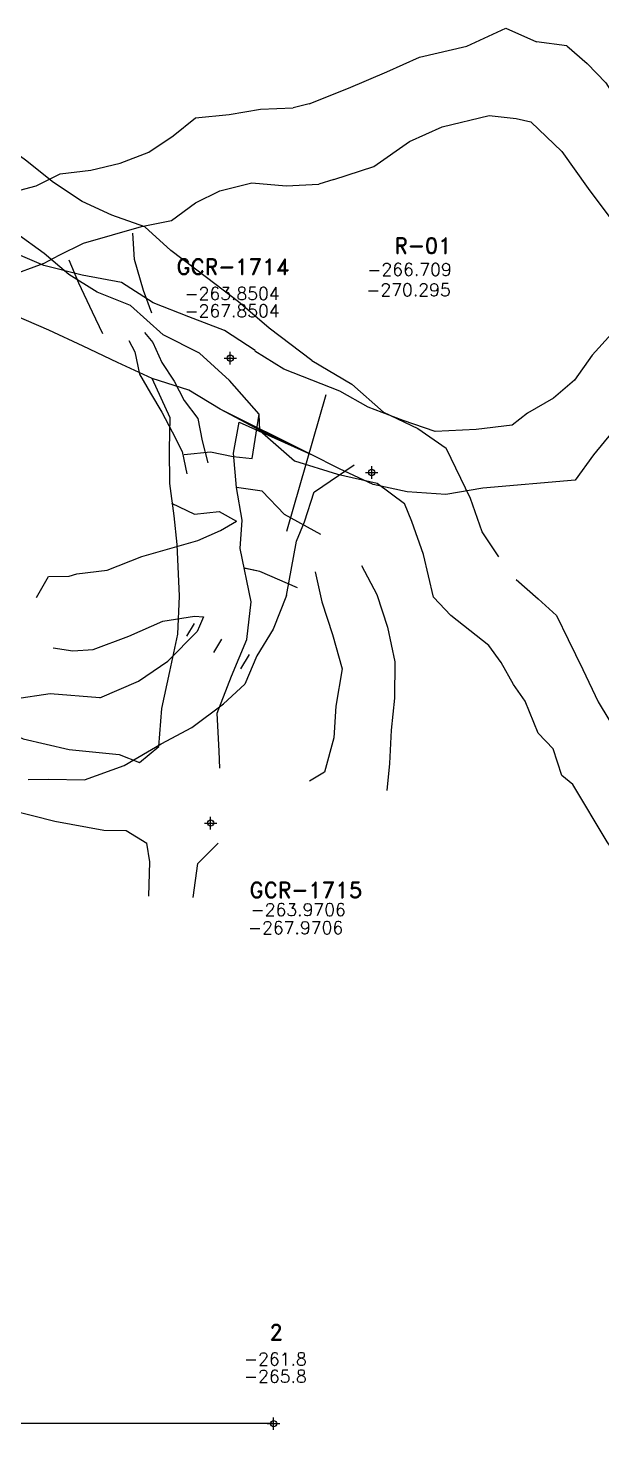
# Model space of a CAD drawing. Extents: x 9357 to 21428, y 9501 to 100038.
# Drawn here: x 10480.5 to 10526, y 9999.5 to 10110.6 of the extents above; entities that cross this region are included whole.
import ezdxf
from ezdxf.enums import TextEntityAlignment as Align

# ---------------------------------------------------------------- set-up
doc = ezdxf.new("R2010")
doc.units = 0
doc.header["$LTSCALE"] = 1.25
doc.header["$MEASUREMENT"] = 0
doc.header["$PDMODE"] = 34
doc.header["$PDSIZE"] = 0.5
doc.layers.get('0').update_dxf_attribs({"linetype": 'CONTINUOUS'})
for name, color, linetype in [('F-340-8110-W-SA', 241, 'CONTINUOUS'), ('PROY', 3, 'CONTINUOUS'), ('R-270-8326-SW-SCR', 220, 'CONTINUOUS'), ('xc-340-8112-s-sa', 241, 'CONTINUOUS')]:
    doc.layers.add(name, color=color, linetype=linetype)
doc.styles.add('ROMAND', font='romand.shx')
doc.styles.add('ROMANS', font='romans')

# ---------------------------------------------------------------- blocks, each defined once
blk = doc.blocks.new('F2')
blk.add_point((0, 0))
at = {"style": 'ROMAND'}
for tag, height, p in [('NOMBRE', 1.25, (0.2, 6.62)), ('CIELO', 1, (0.14, 4.62)), ('PISO', 1, (0.14, 3.25))]:
    blk.add_attdef(tag, text='', height=height, dxfattribs=at).set_placement(p, align=Align.CENTER)
at = {"style": 'ROMANS', "flags": 1}
for tag, p in [('MINA', (-0.07, -3.26)), ('LOCALIZACION', (-0.07, -4.93)), ('ESTRUCTURA', (-0.07, -6.62)), ('NIVEL', (-0.07, -8.29)), ('OBRA', (-0.07, -10.12)), ('FECHA', (-0.07, -11.79)), ('ATRAS', (-0.07, -13.48)), ('TOPOGRAFO', (2.67, -15.3))]:
    blk.add_attdef(tag, text='', height=1.25, dxfattribs=at).set_placement(p, align=Align.CENTER)

msp = doc.modelspace()

# ---------------------------------------------------------------- linework, layer by layer
at = {"color": 11, "elevation": -302.65}
msp.add_lwpolyline([(10501.04, 10070.71), (10504.16, 10081.55)], dxfattribs=at)
at = {"color": 2, "elevation": -261.8}
msp.add_lwpolyline([(10500, 10000), (10400, 10000)], dxfattribs=at)
msp.add_lwpolyline([(10500, 10000), (10400, 10000)], dxfattribs=at)
at = {"layer": 'F-340-8110-W-SA'}
for points in [[(10472.94, 10059.17, -263.25), (10474.11, 10057.62, -263.27), (10476.92, 10055.73, -262.69), (10480.16, 10054.26, -263.21), (10483.81, 10053.41, -262.75), (10487.76, 10053.02, -263.29)], [(10472.94, 10059.17, -266.95), (10474.11, 10057.62, -266.77), (10476.92, 10055.73, -266.39), (10480.16, 10054.26, -266.71), (10483.81, 10053.41, -266.75), (10487.76, 10053.02, -266.89)], [(10471.25, 10053.41, -263.25), (10473.18, 10053.02, -263.27), (10476.03, 10051.32, -262.69), (10479.03, 10048.67, -263.21), (10482.66, 10047.73, -262.75), (10486.55, 10047.04, -263.29)], [(10471.25, 10053.41, -266.95), (10473.18, 10053.02, -266.77), (10476.03, 10051.32, -266.39), (10479.03, 10048.67, -266.71), (10482.66, 10047.73, -266.75), (10486.55, 10047.04, -266.89)], [(10487.76, 10053.02, -263.29), (10489.37, 10052.4, -263.78)], [(10487.76, 10053.02, -266.89), (10489.37, 10052.4, -266.98)], [(10486.55, 10047.04, -266.89), (10488.32, 10047, -266.79), (10489.95, 10046, -267.28)], [(10486.55, 10047.04, -263.29), (10488.32, 10047, -263.49), (10489.95, 10046, -263.28)]]:
    msp.add_polyline3d(points, dxfattribs=at)
at = {"layer": 'PROY', "color": 5}
for points in [[(10493.7, 10063.4), (10493.1, 10062.4)], [(10498.06, 10060.94), (10497.38, 10059.82)]]:
    msp.add_lwpolyline(points, dxfattribs=at)
at = {"layer": 'PROY', "color": 5, "elevation": -302.65}
msp.add_lwpolyline([(10495.88, 10062.17), (10495.24, 10061.11)], dxfattribs=at)
at = {"layer": 'R-270-8326-SW-SCR'}
for points in [[(10502.82, 10104.59, -279.98), (10505.94, 10105.82, -279.62), (10508.98, 10107.12, -279.16), (10511.56, 10108.27, -278.65), (10515.3, 10109.16, -278.04), (10518.4, 10110.59, -277.77), (10520.84, 10109.49, -277.75)], [(10502.82, 10104.59, -274.68), (10505.94, 10105.82, -275.02), (10508.98, 10107.12, -274.26), (10511.56, 10108.27, -274.15), (10515.3, 10109.16, -273.54), (10518.4, 10110.59, -273.27), (10520.84, 10109.49, -273.18)], [(10523.23, 10109.17, -273.18), (10520.84, 10109.49, -273.18)], [(10523.23, 10109.17, -277.8), (10520.84, 10109.49, -277.75)], [(10523.23, 10109.17, -273.18), (10524.85, 10107.78, -271.92), (10526.32, 10106.25, -272.22), (10528.07, 10103.52, -272.15), (10530.86, 10100.97, -271.24)], [(10523.23, 10109.17, -277.8), (10524.85, 10107.78, -277.42), (10526.32, 10106.25, -277.02), (10528.07, 10103.52, -276.55), (10530.86, 10100.97, -276.04)], [(10475.12, 10096.8, -284.51), (10476.77, 10097.33, -284.29), (10479.89, 10097.75, -283.83), (10481.18, 10098.08, -283.38), (10483.09, 10099.03, -283.03), (10485.52, 10099.32, -282.78), (10487.83, 10099.89, -282.54), (10490.11, 10100.76, -282.18), (10492.04, 10102.04, -281.96), (10493.8, 10103.47, -281.55), (10496.47, 10103.74, -280.96), (10498.95, 10104.15, -280.6), (10501.54, 10104.28, -280.44)], [(10475.12, 10096.8, -280.21), (10476.77, 10097.33, -279.89), (10479.89, 10097.75, -279.63), (10481.18, 10098.08, -279.37), (10483.09, 10099.03, -278.93), (10485.52, 10099.32, -279.08), (10487.83, 10099.89, -278.44), (10490.11, 10100.76, -278.08), (10492.04, 10102.04, -277.96), (10493.8, 10103.47, -277.45), (10496.47, 10103.74, -276.56), (10498.95, 10104.15, -276.1), (10501.54, 10104.28, -275.44)], [(10502.82, 10104.59, -279.98), (10501.54, 10104.28, -280.44)], [(10502.82, 10104.59, -274.68), (10501.54, 10104.28, -275.44)], [(10491.85, 10092.97, -299.33), (10489.79, 10094.84, -298.74), (10487.18, 10095.75, -298.07), (10484.82, 10096.85, -296.22), (10482.57, 10098.36, -295.14), (10480.33, 10100.12, -294.72), (10478.11, 10101.73, -294.84), (10475.84, 10103.26, -294.65)], [(10491.85, 10092.97, -303.93), (10489.79, 10094.84, -303.64), (10487.18, 10095.75, -303.07), (10484.82, 10096.85, -302.32), (10482.57, 10098.36, -301.54), (10480.33, 10100.12, -300.82), (10478.11, 10101.73, -300.34), (10475.84, 10103.26, -299.75)], [(10504.76, 10098.6, -274.68), (10507.95, 10099.63, -275.02), (10510.77, 10101.6, -274.26), (10513.35, 10102.75, -274.15), (10517.09, 10103.65, -273.54), (10519.23, 10103.43, -273.38)], [(10504.76, 10098.6, -279.98), (10507.95, 10099.63, -279.62), (10510.77, 10101.6, -279.16), (10513.35, 10102.75, -278.65), (10517.09, 10103.65, -278.04), (10519.23, 10103.43, -277.88)], [(10519.23, 10103.43, -277.88), (10520.38, 10103.16, -277.02), (10522.84, 10100.81, -276.55), (10524.92, 10097.88, -276.04)], [(10519.23, 10103.43, -273.38), (10520.38, 10103.16, -272.22), (10522.84, 10100.81, -272.15), (10524.92, 10097.88, -271.24)], [(10488.67, 10088.6, -299.33), (10486.02, 10089.67, -298.74), (10483.77, 10091.06, -298.07), (10481.82, 10092.73, -296.22), (10479.63, 10094.32, -295.14), (10477.38, 10096.07, -294.72), (10475.11, 10097.6, -294.84), (10472.9, 10099.21, -294.65)], [(10488.67, 10088.6, -303.93), (10486.02, 10089.67, -303.64), (10483.77, 10091.06, -303.07), (10481.82, 10092.73, -302.32), (10479.63, 10094.32, -301.54), (10477.38, 10096.07, -300.82), (10475.11, 10097.6, -300.34), (10472.9, 10099.21, -299.75)], [(10476.62, 10091.09, -284.51), (10478.93, 10090.89, -284.29), (10481.83, 10091.97, -283.83), (10483.02, 10092.58, -283.38), (10484.93, 10093.54, -283.03), (10487.24, 10094.2, -282.78), (10489.52, 10094.86, -282.54), (10491.92, 10095.35, -282.18), (10493.82, 10096.73, -281.96), (10495.74, 10097.69, -281.55), (10498.28, 10098.33, -280.96), (10500.99, 10098.08, -280.6), (10503.57, 10098.21, -280.44)], [(10476.62, 10091.09, -280.21), (10478.93, 10090.89, -279.89), (10481.83, 10091.97, -279.63), (10483.02, 10092.58, -279.37), (10484.93, 10093.54, -278.93), (10487.24, 10094.2, -279.08), (10489.52, 10094.86, -278.44), (10491.92, 10095.35, -278.08), (10493.82, 10096.73, -277.96), (10495.74, 10097.69, -277.45), (10498.28, 10098.33, -276.56), (10500.99, 10098.08, -276.1), (10503.57, 10098.21, -275.44)], [(10504.76, 10098.6, -279.98), (10503.57, 10098.21, -280.44)], [(10504.76, 10098.6, -274.68), (10503.57, 10098.21, -275.44)], [(10524.92, 10097.88, -276.04), (10528.45, 10093.18, -275.23), (10528.39, 10090.88, -275), (10528.02, 10088.37, -274.32), (10526.79, 10086.39, -273.97), (10525.24, 10084.66, -272.99), (10525.24, 10084.66, -272.99)], [(10524.92, 10097.88, -271.24), (10528.45, 10093.18, -271.53), (10528.39, 10090.88, -271.1), (10528.02, 10088.37, -270.72), (10526.79, 10086.39, -269.97), (10525.24, 10084.66, -269.29), (10525.24, 10084.66, -269.29)], [(10490.34, 10087.99, -278.64), (10489.69, 10089.78, -278.8), (10488.98, 10092.24, -279.24), (10488.85, 10094.34, -279)], [(10490.34, 10087.99, -282.24), (10489.69, 10089.78, -282.3), (10488.98, 10092.24, -282.74), (10488.85, 10094.34, -282.5)], [(10498.54, 10085.04, -269.17), (10496.11, 10086.61, -268.83), (10493.29, 10087.71, -268.37), (10490.46, 10088.81, -268.02), (10487.95, 10090.43, -267.67), (10484.82, 10091.02, -267.52), (10481.79, 10091.78, -267.27), (10479.02, 10092.97, -266.72)], [(10498.54, 10085.04, -264.07), (10496.11, 10086.61, -263.23), (10493.29, 10087.71, -261.97), (10490.46, 10088.81, -261.12), (10487.95, 10090.43, -260.77), (10484.82, 10091.02, -260.42), (10481.79, 10091.78, -260.27), (10479.02, 10092.97, -260.52)], [(10503.04, 10084.24, -300.6), (10503.04, 10084.24, -300.6), (10499.65, 10086.8, -300.84), (10497.22, 10088.9, -300.75), (10494.69, 10090.82, -299.97), (10491.85, 10092.97, -299.33), (10491.85, 10092.97, -299.33), (10491.85, 10092.97, -299.33), (10491.85, 10092.97, -299.33)], [(10503.04, 10084.24, -305.3), (10503.04, 10084.24, -305.3), (10499.65, 10086.8, -305.64), (10497.22, 10088.9, -305.25), (10494.69, 10090.82, -304.67), (10491.85, 10092.97, -303.93), (10491.85, 10092.97, -303.93)], [(10486.47, 10086.35, -278.64), (10485.64, 10088.07, -278.8), (10484.56, 10090.37, -279.24), (10483.79, 10092.2, -279)], [(10486.47, 10086.35, -282.24), (10485.64, 10088.07, -282.3), (10484.56, 10090.37, -282.74), (10483.79, 10092.2, -282.5)], [(10498.91, 10078.71, -300.6), (10498.86, 10079.99, -301.29), (10496.51, 10082.66, -300.84), (10494.13, 10084.84, -300.75), (10491.24, 10086.28, -299.97), (10488.67, 10088.6, -299.33), (10488.67, 10088.6, -299.33), (10488.67, 10088.6, -299.33), (10488.67, 10088.6, -299.33)], [(10498.91, 10078.71, -305.3), (10498.86, 10079.99, -305.79), (10496.51, 10082.66, -305.64), (10494.13, 10084.84, -305.25), (10491.24, 10086.28, -304.67), (10488.67, 10088.6, -303.93)], [(10505.24, 10081.82, -269.44), (10500.8, 10083.57, -268.31), (10498.51, 10084.99, -267.87)], [(10505.24, 10081.82, -263.54), (10500.8, 10083.57, -264.21), (10498.51, 10084.99, -263.77)], [(10503.04, 10084.24, -305.3), (10506.19, 10082.38, -305.62), (10508.7, 10080.14, -305.89), (10511.44, 10078.85, -306.38), (10513.66, 10077.31, -306.59)], [(10503.04, 10084.24, -300.6), (10506.19, 10082.38, -300.32), (10508.7, 10080.14, -300.09), (10511.44, 10078.85, -300.98), (10513.66, 10077.31, -302.14)], [(10525.24, 10084.66, -269.29), (10523.85, 10082.69, -268.85), (10522.19, 10081.27, -268.53), (10520.13, 10080.06, -267.47), (10518.9, 10079.11, -267.38)], [(10525.24, 10084.66, -272.99), (10523.85, 10082.69, -272.65), (10522.19, 10081.27, -272.33), (10520.13, 10080.06, -272.07), (10518.9, 10079.11, -271.42)], [(10518.9, 10079.11, -271.42), (10516.04, 10078.78, -271.12), (10512.81, 10078.63, -270.48), (10512.81, 10078.63, -270.48), (10510.26, 10079.49, -270.28), (10507.49, 10080.56, -269.73), (10505.24, 10081.82, -269.44)], [(10518.9, 10079.11, -267.38), (10516.04, 10078.78, -266.82), (10512.81, 10078.63, -265.88), (10512.81, 10078.63, -265.88), (10510.26, 10079.49, -265.78), (10507.49, 10080.56, -265.03), (10505.24, 10081.82, -263.54)], [(10502.92, 10076.83, -269.44), (10498.94, 10078.71, -268.31), (10495.77, 10080.4, -269.17)], [(10502.92, 10076.83, -263.54), (10502.92, 10076.83, -263.54), (10495.77, 10080.4, -264.07)], [(10528.36, 10080.25, -269.29), (10526.79, 10078.53, -268.85), (10525.36, 10076.78, -268.53), (10523.89, 10074.76, -267.47), (10516.58, 10074.12, -267.38)], [(10528.36, 10080.25, -272.99), (10526.79, 10078.53, -272.65), (10525.36, 10076.78, -272.33), (10523.89, 10074.76, -272.07), (10516.58, 10074.12, -271.42)], [(10498.91, 10078.71, -305.3), (10501.65, 10076.29, -305.62), (10505.06, 10075.25, -305.89), (10508.21, 10074.52, -306.38), (10510.37, 10072.91, -306.59)], [(10498.91, 10078.71, -300.6), (10501.65, 10076.29, -300.32), (10505.06, 10075.25, -300.09), (10508.21, 10074.52, -300.98), (10510.37, 10072.91, -302.14)], [(10515.6, 10073.32, -302.55), (10513.66, 10077.31, -302.14)], [(10515.6, 10073.32, -306.75), (10513.66, 10077.31, -306.59)], [(10516.58, 10074.12, -271.42), (10513.64, 10073.62, -271.12), (10510.57, 10073.83, -270.48), (10510.57, 10073.83, -270.48), (10507.9, 10074.41, -270.28), (10505.21, 10075.66, -269.73), (10502.92, 10076.83, -269.44)], [(10516.58, 10074.12, -267.38), (10513.64, 10073.62, -266.82), (10510.57, 10073.83, -265.88), (10510.57, 10073.83, -265.88), (10507.9, 10074.41, -265.78), (10505.21, 10075.66, -265.03), (10502.92, 10076.83, -263.54)], [(10510.95, 10071.49, -302.55), (10510.37, 10072.91, -302.14)], [(10510.95, 10071.49, -306.75), (10510.37, 10072.91, -306.59)], [(10517.85, 10068.7, -303.18), (10517.85, 10068.7, -303.18), (10517.85, 10068.7, -303.18), (10517.85, 10068.7, -303.18), (10516.53, 10070.68, -302.98), (10515.6, 10073.32, -302.55)], [(10517.85, 10068.7, -307.48), (10517.85, 10068.7, -307.48), (10517.85, 10068.7, -307.48), (10517.85, 10068.7, -307.48), (10516.53, 10070.68, -306.78), (10515.6, 10073.32, -306.75)], [(10512.68, 10065.48, -303.18), (10512.68, 10065.48, -303.18), (10512.68, 10065.48, -303.18), (10512.68, 10065.48, -303.18), (10511.88, 10068.86, -302.98), (10510.95, 10071.49, -302.55)], [(10512.68, 10065.48, -307.48), (10512.68, 10065.48, -307.48), (10512.68, 10065.48, -307.48), (10512.68, 10065.48, -307.48), (10511.88, 10068.86, -306.78), (10510.95, 10071.49, -306.75)], [(10519.21, 10066.88, -303.65), (10520.96, 10065.37, -303.78), (10522.42, 10064.05, -303.86), (10523.34, 10062.15, -303.95), (10524.49, 10059.76, -304.14), (10525.71, 10057.2, -304.91), (10527.49, 10054.26, -305.82), (10529.1, 10051.47, -306.2), (10532.96, 10046.11, -307.62), (10533.87, 10044.28, -307.62), (10532.13, 10042.57, -307.62), (10529.83, 10042.05, -307.62), (10528.18, 10043.6, -307.61), (10526.9, 10045.41, -307.12), (10526.44, 10046.11, -306.78), (10523.7, 10050.65, -305.99), (10522.85, 10051.37, -305.82), (10522.15, 10053.47, -305.45), (10520.97, 10054.71, -304.56), (10519.94, 10057.26, -304.22), (10519.01, 10058.57, -303.96), (10518.04, 10060.31, -303.88), (10517.06, 10061.66, -303.81), (10514.04, 10064.04, -303.58)], [(10519.21, 10066.88, -307.76), (10520.96, 10065.37, -307.75), (10522.42, 10064.05, -307.97), (10523.34, 10062.15, -308.2), (10524.49, 10059.76, -308.61), (10525.71, 10057.2, -309.14), (10527.49, 10054.26, -309.86), (10529.1, 10051.47, -310.61), (10532.96, 10046.11, -311.52), (10533.87, 10044.28, -311.73), (10532.13, 10042.57, -311.73), (10529.83, 10042.05, -311.73), (10528.18, 10043.6, -311.49), (10526.9, 10045.41, -311.21), (10526.44, 10046.11, -311.11), (10523.7, 10050.65, -310.09), (10522.85, 10051.37, -309.84), (10522.15, 10053.47, -309.33), (10520.97, 10054.71, -309.02), (10519.94, 10057.26, -308.56), (10519.01, 10058.57, -308.28), (10518.04, 10060.31, -308.05), (10517.06, 10061.66, -307.86), (10514.04, 10064.04, -307.72)], [(10514.04, 10064.04, -307.72), (10512.68, 10065.48, -307.48)], [(10514.04, 10064.04, -303.58), (10512.68, 10065.48, -303.18)]]:
    msp.add_polyline3d(points, dxfattribs=at)
at = {"layer": 'R-270-8326-SW-SCR', "lineweight": -3}
for points in [[(10495.77, 10080.4, -269.17), (10493.29, 10081.89, -268.83), (10490.37, 10082.82, -268.37), (10487.64, 10084.09, -268.02), (10484.92, 10085.37, -267.67), (10482.2, 10086.64, -267.52), (10479.43, 10087.83, -267.27), (10476.4, 10088.59, -266.72)], [(10495.77, 10080.4, -264.07), (10493.29, 10081.89, -263.23), (10490.37, 10082.82, -261.97), (10487.64, 10084.09, -261.12), (10484.92, 10085.37, -260.77), (10482.2, 10086.64, -260.42), (10479.43, 10087.83, -260.27), (10476.4, 10088.59, -260.52)]]:
    msp.add_polyline3d(points, dxfattribs=at)
at = {"layer": 'R-270-8326-SW-SCR', "color": 1}
for points in [[(10489.78, 10086.47, -283.14), (10490.42, 10085.67, -284.34), (10491.13, 10084.08, -286.78), (10492.11, 10082.62, -288.62), (10492.92, 10081.07, -290.66), (10493.99, 10079.65, -292.9), (10494.35, 10077.87, -295.64), (10494.8, 10076.14, -299.36)], [(10489.78, 10086.47, -285.74), (10490.42, 10085.67, -286.34), (10491.13, 10084.08, -289.38), (10492.11, 10082.62, -291.22), (10492.92, 10081.07, -293.46), (10493.99, 10079.65, -295.9), (10494.35, 10077.87, -298.64), (10494.8, 10076.14, -301.17)], [(10488.54, 10085.83, -283.14), (10489, 10084.94, -284.34), (10489.36, 10083.16, -286.78), (10490.25, 10081.65, -288.62), (10491.14, 10080.15, -290.66), (10491.95, 10078.6, -292.9), (10492.75, 10077.04, -295.64), (10493.11, 10075.26, -299.36)], [(10488.54, 10085.83, -285.74), (10489, 10084.94, -286.34), (10489.36, 10083.16, -289.38), (10490.25, 10081.65, -291.22), (10491.14, 10080.15, -293.46), (10491.95, 10078.6, -295.9), (10492.75, 10077.04, -298.64), (10493.11, 10075.26, -301.17)], [(10498.31, 10076.47, -305.6), (10498.86, 10079.99, -305.79), (10498.86, 10079.99, -305.79)], [(10498.31, 10076.47, -302), (10498.86, 10079.99, -301.29), (10498.86, 10079.99, -301.29)], [(10492.91, 10076.81, -299.73), (10494.99, 10077, -300.83), (10496.79, 10076.65, -301.9), (10498.31, 10076.47, -302)], [(10492.91, 10076.81, -303.53), (10494.99, 10077, -303.93), (10496.79, 10076.65, -304.3), (10498.31, 10076.47, -305.6)], [(10501.01, 10065.62, -302.39), (10501.81, 10069.92, -302.23), (10501.82, 10069.93, -301.83), (10502.45, 10071.45, -301.81), (10503.22, 10073.84, -301.38), (10503.23, 10073.85, -301.38), (10506.38, 10075.98, -301.64), (10506.38, 10075.98, -301.64)], [(10501.01, 10065.62, -306.39), (10501.81, 10069.92, -306.13), (10501.82, 10069.93, -306.13), (10502.45, 10071.45, -306.11), (10503.22, 10073.84, -306.08), (10503.23, 10073.85, -306.08), (10506.38, 10075.98, -306.14), (10506.38, 10075.98, -306.14)], [(10491.92, 10072.94, -299.73), (10493.73, 10072.06, -300.83), (10495.68, 10072.29, -301.9), (10497.05, 10071.52, -302)], [(10491.92, 10072.94, -303.53), (10493.73, 10072.06, -303.93), (10495.68, 10072.29, -304.3), (10497.05, 10071.52, -305.6)], [(10495.79, 10070.77, -306.07), (10497.05, 10071.52, -305.6)], [(10495.79, 10070.77, -302.37), (10497.05, 10071.52, -302)], [(10481.22, 10065.46, -300.57), (10482.15, 10067.14, -300.66), (10483.79, 10067.15, -300.57), (10484.42, 10067.35, -300.66), (10486.81, 10067.62, -300.78), (10489.55, 10068.72, -301.28), (10491.95, 10069.41, -301.92), (10493.99, 10069.97, -302.01), (10495.79, 10070.77, -302.37)], [(10481.22, 10065.46, -303.87), (10482.15, 10067.14, -304.36), (10483.79, 10067.15, -304.57), (10484.42, 10067.35, -304.66), (10486.81, 10067.62, -304.68), (10489.55, 10068.72, -305.18), (10491.95, 10069.41, -305.52), (10493.99, 10069.97, -305.81), (10495.79, 10070.77, -306.07)], [(10501.01, 10065.62, -302.39), (10499.97, 10062.96, -302.09), (10498.66, 10060.85, -302.09), (10497.72, 10058.6, -301.86)], [(10501.01, 10065.62, -306.39), (10499.97, 10062.96, -306.39), (10498.66, 10060.85, -306.49), (10497.72, 10058.6, -306.78)], [(10482.53, 10061.47, -303.87), (10484.09, 10061.25, -304.36), (10485.69, 10061.35, -304.57), (10485.69, 10061.35, -304.57), (10488.53, 10062.39, -304.68), (10491.23, 10063.59, -305.18), (10493.73, 10063.99, -305.52), (10494.44, 10063.93, -305.61)], [(10482.53, 10061.47, -300.57), (10484.09, 10061.25, -300.66), (10485.69, 10061.35, -300.57), (10485.69, 10061.35, -300.57), (10488.53, 10062.39, -300.78), (10491.23, 10063.59, -301.28), (10493.73, 10063.99, -301.92), (10494.44, 10063.93, -301.95)], [(10494.44, 10063.93, -301.95), (10494.44, 10063.93, -301.95), (10494.13, 10063.19, -302.09), (10493.94, 10062.77, -301.87)], [(10494.44, 10063.93, -305.61), (10494.44, 10063.93, -305.61), (10494.13, 10063.19, -306.49), (10493.94, 10062.77, -306.79)], [(10486.22, 10057.52, -302.65), (10486.22, 10057.52, -302.65), (10486.22, 10057.52, -302.65), (10486.22, 10057.52, -302.65), (10489.29, 10058.84, -302.33), (10491.62, 10060.43, -302.27), (10493.94, 10062.77, -301.87), (10493.94, 10062.77, -301.87)], [(10486.22, 10057.52, -307.75), (10486.22, 10057.52, -307.75), (10486.22, 10057.52, -307.75), (10486.22, 10057.52, -307.75), (10489.29, 10058.84, -307.93), (10491.62, 10060.43, -307.37), (10493.94, 10062.77, -306.79), (10493.94, 10062.77, -306.79)], [(10486.22, 10057.52, -302.65), (10486.22, 10057.52, -302.65), (10486.22, 10057.52, -302.65), (10482.29, 10057.82, -303.14), (10479.48, 10057.41, -302.67), (10477.76, 10057.65, -303.03), (10474.3, 10058.56, -304.37)], [(10486.22, 10057.52, -307.75), (10486.22, 10057.52, -307.75), (10486.22, 10057.52, -307.75), (10482.29, 10057.82, -308.74), (10479.48, 10057.41, -308.97), (10477.76, 10057.65, -309.13), (10474.3, 10058.56, -309.57)], [(10480.54, 10051.04, -303.14), (10482.19, 10051.06, -302.72), (10485.01, 10051.02, -302.47), (10488.16, 10052.16, -302.65), (10491.09, 10053.86, -302.33), (10493.53, 10055.17, -302.27), (10496.02, 10057.03, -301.87), (10497.72, 10058.6, -301.86)]]:
    msp.add_polyline3d(points, dxfattribs=at)
at = {"layer": 'xc-340-8112-s-sa', "lineweight": -2}
for points in [[(10491.79, 10079.7, -267.94), (10490.37, 10082.82, -268.37)], [(10491.79, 10079.7, -264.54), (10490.37, 10082.82, -261.97)], [(10492.55, 10065.57, -267.42), (10492.37, 10069.66, -267.6), (10492.11, 10071.93, -267.69), (10491.77, 10074.5, -267.77), (10491.74, 10077.21, -267.86), (10491.79, 10079.7, -267.94)], [(10492.55, 10065.57, -264.32), (10492.37, 10069.66, -263.9), (10492.11, 10071.93, -264.19), (10491.77, 10074.5, -264.07), (10491.74, 10077.21, -264.26), (10491.79, 10079.7, -264.54)], [(10498.23, 10065.12, -267.42), (10497.36, 10069.35, -267.6), (10497.5, 10071.59, -267.69), (10497.06, 10074.17, -267.77), (10496.83, 10076.89, -267.86), (10497.28, 10079.36, -267.94)], [(10498.23, 10065.12, -264.32), (10497.36, 10069.35, -263.9), (10497.5, 10071.59, -264.19), (10497.06, 10074.17, -264.07), (10496.83, 10076.89, -264.26), (10497.28, 10079.36, -264.54)], [(10497.28, 10079.36, -267.94), (10502.92, 10076.83, -269.44)], [(10497.28, 10079.36, -264.54), (10502.92, 10076.83, -263.54)], [(10489.37, 10052.4, -266.98), (10490.9, 10053.67, -267.29), (10491.13, 10056.66, -267.48), (10491.77, 10059.61, -267.56), (10492.41, 10062.57, -267.44), (10492.55, 10065.57, -267.42)], [(10489.37, 10052.4, -263.78), (10490.9, 10053.67, -264.09), (10491.13, 10056.66, -263.98), (10491.77, 10059.61, -264.36), (10492.41, 10062.57, -263.64), (10492.55, 10065.57, -264.32)], [(10495.74, 10051.93, -267.07), (10495.68, 10053.29, -267.29), (10495.52, 10056.31, -267.48), (10496.66, 10059.23, -267.56), (10497.89, 10062.14, -267.44), (10498.23, 10065.12, -267.42)], [(10495.74, 10051.93, -263.77), (10495.68, 10053.29, -264.09), (10495.52, 10056.31, -263.98), (10496.66, 10059.23, -264.36), (10497.89, 10062.14, -263.64), (10498.23, 10065.12, -264.32)]]:
    msp.add_polyline3d(points, dxfattribs=at)
at = {"layer": 'xc-340-8112-s-sa'}
for points in [[(10503.73, 10070.46, -263.51), (10500.86, 10072.03, -264.17), (10499.09, 10073.88, -264.18), (10497.06, 10074.17, -264.07)], [(10503.73, 10070.46, -267.21), (10500.86, 10072.03, -267.17), (10499.09, 10073.88, -267.38), (10497.06, 10074.17, -267.77)], [(10501.9, 10066.24, -267.21), (10498.91, 10067.53, -267.17), (10497.68, 10067.78, -267.28)], [(10501.9, 10066.24, -263.51), (10498.91, 10067.53, -264.17), (10497.74, 10067.77, -264.18)], [(10503.3, 10067.5, -266.52), (10503.82, 10065.13, -266.12), (10504.67, 10062.54, -265.49), (10505.44, 10059.81, -264.95), (10504.93, 10056.85, -264.2), (10504.76, 10054.34, -264.2), (10504.02, 10051.63, -263.69), (10502.85, 10050.91, -262.63)], [(10503.3, 10067.5, -269.62), (10503.82, 10065.13, -269.42), (10504.67, 10062.54, -269.29), (10505.44, 10059.81, -268.95), (10504.93, 10056.85, -268.2), (10504.76, 10054.34, -267.6), (10504.02, 10051.63, -267.29), (10502.85, 10050.91, -267.03)], [(10506.96, 10068, -266.52), (10508.18, 10065.71, -266.12), (10509.03, 10063.12, -265.49), (10509.6, 10060.37, -264.95), (10509.59, 10057.48, -264.2), (10509.32, 10054.95, -264.2), (10509.17, 10052.32, -263.69), (10508.96, 10050.17, -262.39)], [(10506.96, 10068, -269.62), (10508.18, 10065.71, -269.42), (10509.03, 10063.12, -269.29), (10509.6, 10060.37, -268.95), (10509.59, 10057.48, -268.2), (10509.32, 10054.95, -267.6), (10509.17, 10052.32, -267.29), (10508.96, 10050.17, -266.99)], [(10490.12, 10041.81, -262.8), (10490.2, 10044.51, -263.07), (10489.95, 10046, -263.28)], [(10490.12, 10041.81, -266.8), (10490.2, 10044.51, -267.17), (10489.95, 10046, -267.28)], [(10493.62, 10041.7, -262.8), (10494, 10044.39, -263.07), (10495.6, 10045.99, -263.46)], [(10493.62, 10041.7, -266.8), (10494, 10044.39, -267.17), (10495.6, 10045.99, -266.96)]]:
    msp.add_polyline3d(points, dxfattribs=at)

# ---------------------------------------------------------------- block references
at = {"color": 11}
ref = msp.add_blockref('F2', (10507.77, 10075.37, -266.71), dxfattribs=at)
ref.add_attrib('NOMBRE', 'R-01', dxfattribs={"height": 1.25, "style": 'ROMAND'}).set_placement((10511.84, 10092.72, -266.71), align=Align.CENTER)
ref.add_attrib('CIELO', '-266.709', dxfattribs={"height": 1, "style": 'ROMAND'}).set_placement((10510.77, 10090.96, -266.71), align=Align.CENTER)
ref.add_attrib('PISO', '-270.295', dxfattribs={"height": 1, "style": 'ROMAND'}).set_placement((10510.69, 10089.35, -266.71), align=Align.CENTER)
msp.add_blockref('F2', (10496.57, 10084.43, -263.85), dxfattribs=at).add_auto_attribs({'NOMBRE': 'GCR-1714', 'CIELO': '-263.8504', 'PISO': '-267.8504'})
ref = msp.add_blockref('F2', (10495.01, 10047.59, -263.97), dxfattribs=at)
ref.add_attrib('NOMBRE', 'GCR-1715', dxfattribs={"height": 1.25, "style": 'ROMAND'}).set_placement((10502.56, 10041.66, -263.97), align=Align.CENTER)
ref.add_attrib('CIELO', '-263.9706', dxfattribs={"height": 1, "style": 'ROMAND'}).set_placement((10501.95, 10040.23, -263.97), align=Align.CENTER)
ref.add_attrib('PISO', '-267.9706', dxfattribs={"height": 1, "style": 'ROMAND'}).set_placement((10501.74, 10038.8, -263.97), align=Align.CENTER)
at = {"color": 2}
msp.add_blockref('F2', (10500, 10000, -261.8), dxfattribs=at).add_auto_attribs({'NOMBRE': '2', 'CIELO': '-261.8', 'PISO': '-265.8'})

doc.saveas('drawing.dxf')
